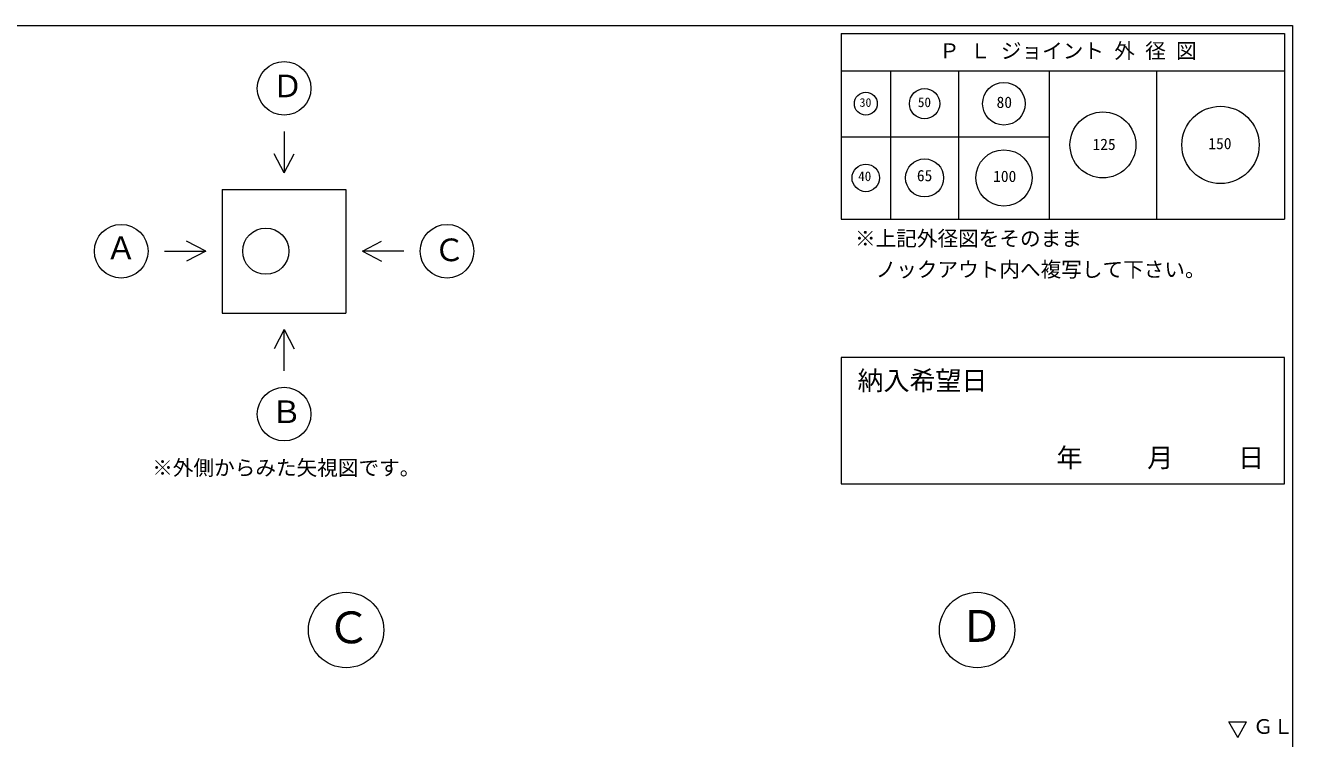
# Model space of a CAD drawing. Units: millimetres, scale not verified. Extents: x -6420 to 6420, y -3032 to 3032.
# Drawn here: x 2323 to 6420, y 726 to 3032 of the extents above; entities that cross this region are included whole.
import ezdxf
from ezdxf.enums import TextEntityAlignment as Align

# ---------------------------------------------------------------- set-up
doc = ezdxf.new("R2010")
doc.units = ezdxf.units.MM
doc.header["$LTSCALE"] = 20
for name, color, linetype, lineweight in [('0-2_waku', 7, 'Continuous', 18), ('0-3_gaikei', 7, 'Continuous', 18), ('0-5_sunpou', 7, 'Continuous', 5), ('0-D_文字１', 7, 'Continuous', 18)]:
    doc.layers.add(name, color=color, linetype=linetype, lineweight=lineweight)
doc.styles.add('ＭＳ ゴシック', font='')
doc.styles.get('ＭＳ ゴシック').set_extended_font_data('MS Gothic')

msp = doc.modelspace()

# ---------------------------------------------------------------- linework, layer by layer
at = {"layer": '0-2_waku'}
for p, q in [((6420, 3032.32), (6420, -2667.68)), ((6420, 3032.32), (6420, -2667.68)), ((6420, 3032.32), (6420, -2667.68)), ((6420, 3032.32), (6420, -2667.68)), ((4960, 3005.66), (4960, 2405.66)), ((4960, 3005.66), (6393.33, 3005.66)), ((4960, 3005.66), (6393.33, 3005.66)), ((4960, 3005.66), (6393.33, 3005.66)), ((4960, 3005.66), (4960, 2405.66)), ((4960, 3005.66), (6393.33, 3005.66)), ((4960, 3005.66), (6393.33, 3005.66)), ((4960, 3005.66), (6393.33, 3005.66)), ((6393.33, 3005.66), (6393.33, 2405.66)), ((6393.33, 3005.66), (6393.33, 2405.66)), ((4960, 2885.66), (6393.33, 2885.66)), ((5120, 2885.66), (5120, 2405.66)), ((5340, 2885.66), (5340, 2405.66)), ((5633.33, 2885.66), (5633.33, 2405.66)), ((5980, 2885.66), (5980, 2405.66)), ((4960, 2672.33), (5633.33, 2672.33)), ((6420, 2676.07), (6420, -2667.68)), ((6420, 2676.07), (6420, -2667.68)), ((4960, 2405.66), (6393.33, 2405.66)), ((4960, 2405.66), (6393.33, 2405.66))]:
    msp.add_line(p, q, dxfattribs=at)
msp.add_lwpolyline([(-1740, 3032.32), (6420, 3032.32), (6420, -2667.68)], dxfattribs=at)
at = {"layer": '0-3_gaikei'}
for p, q in [((3159.48, 2688.62), (3159.48, 2555.29)), ((3159.48, 2555.29), (3127.31, 2617.12)), ((3159.48, 2555.29), (3191.65, 2617.12)), ((2959.48, 2501.95), (3359.48, 2501.95)), ((2959.48, 2501.95), (2959.48, 2101.95)), ((3359.48, 2501.95), (3359.48, 2101.95)), ((2772.81, 2301.95), (2906.15, 2301.95)), ((2906.15, 2301.95), (2844.31, 2334.12)), ((2906.15, 2301.95), (2844.31, 2269.78)), ((3412.81, 2301.95), (3474.65, 2334.12)), ((2959.48, 2101.95), (3359.48, 2101.95)), ((3159.48, 2048.62), (3127.31, 1986.78)), ((3159.48, 2048.62), (3191.65, 1986.78)), ((3159.48, 1915.29), (3159.48, 2048.62))]:
    msp.add_line(p, q, dxfattribs=at)
msp.add_lwpolyline([(3546.15, 2301.95), (3412.81, 2301.95), (3474.65, 2269.78)], dxfattribs=at)
for centre, radius in [((3159.48, 2828.62), 86.67), ((2632.81, 2301.95), 86.67), ((3100.16, 2301.95), 74.67), ((3686.15, 2301.95), 86.67), ((3159.48, 1775.29), 86.67), ((3360, 1077.21), 121.88), ((5400, 1077.21), 121.88)]:
    msp.add_circle(centre, radius, dxfattribs=at)
at = {"layer": '0-5_sunpou', "lineweight": 18}
msp.add_lwpolyline([(4960, 1958.6), (4960, 1549.66), (6393.33, 1549.66), (6393.33, 1958.6)], close=True, dxfattribs=at)
for centre, radius in [((5230, 2778.99), 49), ((5486.67, 2778.99), 69), ((5040, 2778.99), 37), ((5806.67, 2645.66), 106.5), ((6186.67, 2645.66), 125), ((5486.67, 2538.99), 91), ((5040, 2538.99), 44.5), ((5230, 2538.99), 61.5)]:
    msp.add_circle(centre, radius, dxfattribs=at)
at = {"layer": '0-D_文字１'}
for p, q in [((6213.91, 779.94), (6270.78, 779.94)), ((6242.34, 729.35), (6213.91, 779.94)), ((6242.34, 729.35), (6270.78, 779.94))]:
    msp.add_line(p, q, dxfattribs=at)

# ---------------------------------------------------------------- texts
at = {"layer": '0-5_sunpou', "style": 'ＭＳ ゴシック'}
for s, height, p in [('30', 28.04, (5019.95, 2760.46)), ('50', 31.16, (5208.41, 2758.65)), ('80', 36.66, (5462.85, 2754.31)), ('125', 36.66, (5772.95, 2618.24)), ('150', 36.66, (6147.48, 2620.89)), ('40', 31.16, (5015.28, 2519.4)), ('65', 36.66, (5205.22, 2517.27)), ('100', 36.66, (5451.72, 2514.81)), ('納入希望日', 61.58, (5013.11, 1834.43))]:
    msp.add_text(s, height=height, dxfattribs=at).set_placement(p, align=Align.BOTTOM_LEFT)
at = {"layer": '0-D_文字１', "style": 'ＭＳ ゴシック'}
for s, height, p in [('Ｐ Ｌ ジョイント 外 径 図', 48.88, (5276.83, 2910.75)), ('Ｄ', 73.31, (3120.43, 2777.64)), ('Ａ', 73.31, (2582.17, 2254.28)), ('Ｃ', 73.31, (3643.44, 2247.67)), ('※上記外径図をそのまま', 48.88, (5005.06, 2304.06)), ('\u3000ノックアウト内へ複写して下さい。', 48.88, (5005.06, 2204.06)), ('Ｂ', 73.31, (3116.78, 1724.31)), ('\u3000\u3000\u3000年     月     日', 61.58, (5404.43, 1585.1)), ('※外側からみた矢視図です。', 48.88, (2733.09, 1562.8)), ('Ｃ', 103.1, (3297.36, 1003.26)), ('Ｄ', 103.1, (5343.15, 1007.9)), ('ＧＬ', 47.65, (6292.05, 727.12))]:
    msp.add_text(s, height=height, dxfattribs=at).set_placement(p, align=Align.BOTTOM_LEFT)

doc.saveas('drawing.dxf')
